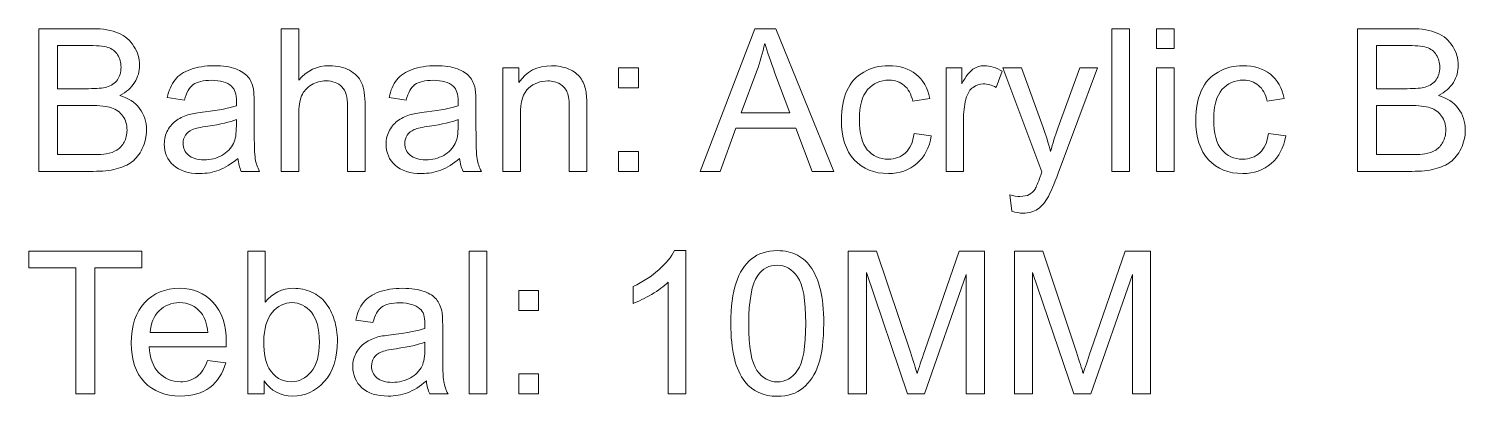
# Model space of a CAD drawing. Header units: centimetres. Extents: x -68 to 68, y -24 to 23.
# Drawn here: x 2.84 to 33.93, y 9.4 to 17.36 of the extents above; entities that cross this region are included whole.
import ezdxf

# ---------------------------------------------------------------- set-up
doc = ezdxf.new("R2010")
doc.units = ezdxf.units.CM
doc.header["$MEASUREMENT"] = 0
doc.layers.add('VISIBLE', color=7, linetype='Continuous')

msp = doc.modelspace()

# ---------------------------------------------------------------- linework, layer by layer
at = {"layer": 'VISIBLE', "color": 250, "lineweight": 9}
for points, knots in [([(3.05992, 14.27227), (3.05992, 14.27227), (3.05992, 17.36139), (3.05992, 17.36139), (3.05992, 17.36139), (4.21906, 17.36139), (4.21906, 17.36139), (4.45491, 17.36139), (4.64403, 17.33047), (4.78712, 17.26791), (4.9295, 17.20535), (5.04096, 17.10899), (5.12149, 16.97884), (5.20275, 16.84941), (5.24301, 16.71351), (5.24301, 16.57113), (5.24301, 16.43954), (5.20706, 16.31514), (5.13587, 16.19865), (5.06468, 16.08217), (4.95682, 15.98797), (4.81229, 15.91606), (4.99925, 15.86141), (5.14306, 15.76793), (5.24301, 15.63562), (5.34368, 15.50403), (5.39402, 15.348), (5.39402, 15.16823), (5.39402, 15.02298), (5.3631, 14.88851), (5.30198, 14.76411), (5.24086, 14.63971), (5.16535, 14.54408), (5.07547, 14.47649), (4.98559, 14.40961), (4.87269, 14.35856), (4.73751, 14.32404), (4.6016, 14.28953), (4.4355, 14.27227), (4.23847, 14.27227), (4.23847, 14.27227), (3.05992, 14.27227), (3.05992, 14.27227)], [0, 0, 0, 0, 0.07142857, 0.07142857, 0.07142857, 0.14285714, 0.14285714, 0.14285714, 0.21428571, 0.21428571, 0.21428571, 0.28571429, 0.28571429, 0.28571429, 0.35714286, 0.35714286, 0.35714286, 0.42857143, 0.42857143, 0.42857143, 0.5, 0.5, 0.5, 0.57142857, 0.57142857, 0.57142857, 0.64285714, 0.64285714, 0.64285714, 0.71428571, 0.71428571, 0.71428571, 0.78571429, 0.78571429, 0.78571429, 0.85714286, 0.85714286, 0.85714286, 0.92857143, 0.92857143, 0.92857143, 1, 1, 1, 1]), ([(8.30696, 14.27227), (8.30696, 14.27227), (8.30696, 17.36139), (8.30696, 17.36139), (8.30696, 17.36139), (8.68663, 17.36139), (8.68663, 17.36139), (8.68663, 17.36139), (8.68663, 16.24971), (8.68663, 16.24971), (8.8628, 16.45608), (9.08499, 16.55891), (9.35392, 16.55891), (9.51859, 16.55891), (9.66169, 16.52655), (9.78393, 16.46111), (9.90545, 16.39568), (9.99246, 16.3058), (10.04495, 16.19074), (10.09744, 16.07569), (10.12333, 15.90815), (10.12333, 15.68955), (10.12333, 15.68955), (10.12333, 14.27227), (10.12333, 14.27227), (10.12333, 14.27227), (9.74366, 14.27227), (9.74366, 14.27227), (9.74366, 14.27227), (9.74366, 15.68812), (9.74366, 15.68812), (9.74366, 15.87723), (9.70267, 16.01529), (9.62142, 16.10158), (9.53944, 16.18787), (9.42439, 16.23101), (9.27483, 16.23101), (9.16337, 16.23101), (9.05839, 16.20225), (8.95988, 16.144), (8.86136, 16.08576), (8.79161, 16.00666), (8.74919, 15.90671), (8.70748, 15.80748), (8.68663, 15.67014), (8.68663, 15.49469), (8.68663, 15.49469), (8.68663, 14.27227), (8.68663, 14.27227), (8.68663, 14.27227), (8.30696, 14.27227), (8.30696, 14.27227)], [0, 0, 0, 0, 0.05882353, 0.05882353, 0.05882353, 0.11764706, 0.11764706, 0.11764706, 0.17647059, 0.17647059, 0.17647059, 0.23529412, 0.23529412, 0.23529412, 0.29411765, 0.29411765, 0.29411765, 0.35294118, 0.35294118, 0.35294118, 0.41176471, 0.41176471, 0.41176471, 0.47058824, 0.47058824, 0.47058824, 0.52941176, 0.52941176, 0.52941176, 0.58823529, 0.58823529, 0.58823529, 0.64705882, 0.64705882, 0.64705882, 0.70588235, 0.70588235, 0.70588235, 0.76470588, 0.76470588, 0.76470588, 0.82352941, 0.82352941, 0.82352941, 0.88235294, 0.88235294, 0.88235294, 0.94117647, 0.94117647, 0.94117647, 1, 1, 1, 1]), ([(17.3737, 14.27227), (17.3737, 14.27227), (18.55872, 17.36139), (18.55872, 17.36139), (18.55872, 17.36139), (19.00814, 17.36139), (19.00814, 17.36139), (19.00814, 17.36139), (20.26579, 14.27227), (20.26579, 14.27227), (20.26579, 14.27227), (19.80055, 14.27227), (19.80055, 14.27227), (19.80055, 14.27227), (19.44318, 15.2085), (19.44318, 15.2085), (19.44318, 15.2085), (18.14238, 15.2085), (18.14238, 15.2085), (18.14238, 15.2085), (17.8073, 14.27227), (17.8073, 14.27227), (17.8073, 14.27227), (17.3737, 14.27227), (17.3737, 14.27227)], [0, 0, 0, 0, 0.125, 0.125, 0.125, 0.25, 0.25, 0.25, 0.375, 0.375, 0.375, 0.5, 0.5, 0.5, 0.625, 0.625, 0.625, 0.75, 0.75, 0.75, 0.875, 0.875, 0.875, 1, 1, 1, 1]), ([(26.28512, 14.27227), (26.28512, 14.27227), (26.28512, 17.36139), (26.28512, 17.36139), (26.28512, 17.36139), (26.66479, 17.36139), (26.66479, 17.36139), (26.66479, 17.36139), (26.66479, 14.27227), (26.66479, 14.27227), (26.66479, 14.27227), (26.28512, 14.27227), (26.28512, 14.27227)], [0, 0, 0, 0, 0.25, 0.25, 0.25, 0.5, 0.5, 0.5, 0.75, 0.75, 0.75, 1, 1, 1, 1]), ([(27.25227, 16.92995), (27.25227, 16.92995), (27.25227, 17.36139), (27.25227, 17.36139), (27.25227, 17.36139), (27.63194, 17.36139), (27.63194, 17.36139), (27.63194, 17.36139), (27.63194, 16.92995), (27.63194, 16.92995), (27.63194, 16.92995), (27.25227, 16.92995), (27.25227, 16.92995)], [0, 0, 0, 0, 0.25, 0.25, 0.25, 0.5, 0.5, 0.5, 0.75, 0.75, 0.75, 1, 1, 1, 1]), ([(31.59689, 14.27227), (31.59689, 14.27227), (31.59689, 17.36139), (31.59689, 17.36139), (31.59689, 17.36139), (32.75603, 17.36139), (32.75603, 17.36139), (32.99188, 17.36139), (33.181, 17.33047), (33.32409, 17.26791), (33.46647, 17.20535), (33.57793, 17.10899), (33.65846, 16.97884), (33.73972, 16.84941), (33.77998, 16.71351), (33.77998, 16.57113), (33.77998, 16.43954), (33.74403, 16.31514), (33.67284, 16.19865), (33.60165, 16.08217), (33.49379, 15.98797), (33.34926, 15.91606), (33.53622, 15.86141), (33.68003, 15.76793), (33.77998, 15.63562), (33.88065, 15.50403), (33.93099, 15.348), (33.93099, 15.16823), (33.93099, 15.02298), (33.90007, 14.88851), (33.83895, 14.76411), (33.77783, 14.63971), (33.70232, 14.54408), (33.61244, 14.47649), (33.52256, 14.40961), (33.40966, 14.35856), (33.27448, 14.32404), (33.13857, 14.28953), (32.97247, 14.27227), (32.77544, 14.27227), (32.77544, 14.27227), (31.59689, 14.27227), (31.59689, 14.27227)], [0, 0, 0, 0, 0.07142857, 0.07142857, 0.07142857, 0.14285714, 0.14285714, 0.14285714, 0.21428571, 0.21428571, 0.21428571, 0.28571429, 0.28571429, 0.28571429, 0.35714286, 0.35714286, 0.35714286, 0.42857143, 0.42857143, 0.42857143, 0.5, 0.5, 0.5, 0.57142857, 0.57142857, 0.57142857, 0.64285714, 0.64285714, 0.64285714, 0.71428571, 0.71428571, 0.71428571, 0.78571429, 0.78571429, 0.78571429, 0.85714286, 0.85714286, 0.85714286, 0.92857143, 0.92857143, 0.92857143, 1, 1, 1, 1]), ([(3.46979, 16.06275), (3.46979, 16.06275), (4.13781, 16.06275), (4.13781, 16.06275), (4.31901, 16.06275), (4.44916, 16.07497), (4.52754, 16.0987), (4.63181, 16.12962), (4.71018, 16.1814), (4.76268, 16.2533), (4.81517, 16.32521), (4.84177, 16.41509), (4.84177, 16.52367), (4.84177, 16.6265), (4.81732, 16.7171), (4.76771, 16.79476), (4.71881, 16.87314), (4.64834, 16.92707), (4.55702, 16.95583), (4.4657, 16.9846), (4.30894, 16.99898), (4.08747, 16.99898), (4.08747, 16.99898), (3.46979, 16.99898), (3.46979, 16.99898), (3.46979, 16.99898), (3.46979, 16.06275), (3.46979, 16.06275)], [0, 0, 0, 0, 0.11111111, 0.11111111, 0.11111111, 0.22222222, 0.22222222, 0.22222222, 0.33333333, 0.33333333, 0.33333333, 0.44444444, 0.44444444, 0.44444444, 0.55555556, 0.55555556, 0.55555556, 0.66666667, 0.66666667, 0.66666667, 0.77777778, 0.77777778, 0.77777778, 0.88888889, 0.88888889, 0.88888889, 1, 1, 1, 1]), ([(18.26247, 15.54071), (18.26247, 15.54071), (19.31518, 15.54071), (19.31518, 15.54071), (19.31518, 15.54071), (18.99304, 16.39712), (18.99304, 16.39712), (18.89597, 16.65742), (18.82262, 16.87242), (18.77157, 17.04212), (18.72914, 16.84078), (18.67234, 16.64304), (18.60115, 16.44745), (18.60115, 16.44745), (18.26247, 15.54071), (18.26247, 15.54071)], [0, 0, 0, 0, 0.2, 0.2, 0.2, 0.4, 0.4, 0.4, 0.6, 0.6, 0.6, 0.8, 0.8, 0.8, 1, 1, 1, 1]), ([(32.00676, 16.06275), (32.00676, 16.06275), (32.67478, 16.06275), (32.67478, 16.06275), (32.85598, 16.06275), (32.98613, 16.07497), (33.06451, 16.0987), (33.16878, 16.12962), (33.24715, 16.1814), (33.29965, 16.2533), (33.35214, 16.32521), (33.37874, 16.41509), (33.37874, 16.52367), (33.37874, 16.6265), (33.35429, 16.7171), (33.30468, 16.79476), (33.25578, 16.87314), (33.18531, 16.92707), (33.09399, 16.95583), (33.00267, 16.9846), (32.84591, 16.99898), (32.62444, 16.99898), (32.62444, 16.99898), (32.00676, 16.99898), (32.00676, 16.99898), (32.00676, 16.99898), (32.00676, 16.06275), (32.00676, 16.06275)], [0, 0, 0, 0, 0.11111111, 0.11111111, 0.11111111, 0.22222222, 0.22222222, 0.22222222, 0.33333333, 0.33333333, 0.33333333, 0.44444444, 0.44444444, 0.44444444, 0.55555556, 0.55555556, 0.55555556, 0.66666667, 0.66666667, 0.66666667, 0.77777778, 0.77777778, 0.77777778, 0.88888889, 0.88888889, 0.88888889, 1, 1, 1, 1]), ([(7.37002, 14.55271), (7.22908, 14.43262), (7.09317, 14.34849), (6.96302, 14.29888), (6.83287, 14.24926), (6.69337, 14.22481), (6.54381, 14.22481), (6.29789, 14.22481), (6.10877, 14.28449), (5.97646, 14.40458), (5.84415, 14.52394), (5.778, 14.67711), (5.778, 14.86334), (5.778, 14.97264), (5.80317, 15.07259), (5.85278, 15.1632), (5.90312, 15.2538), (5.96855, 15.32571), (6.04909, 15.38035), (6.13034, 15.435), (6.22094, 15.47671), (6.32233, 15.50475), (6.39712, 15.52417), (6.51001, 15.54286), (6.6603, 15.56156), (6.96662, 15.59751), (7.19313, 15.64138), (7.33766, 15.69171), (7.3391, 15.74348), (7.33982, 15.77656), (7.33982, 15.79022), (7.33982, 15.9441), (7.30386, 16.05268), (7.23195, 16.11596), (7.13488, 16.20153), (6.99035, 16.24396), (6.79908, 16.24396), (6.62003, 16.24396), (6.48772, 16.21232), (6.40287, 16.14976), (6.3173, 16.0872), (6.25474, 15.97646), (6.21375, 15.81683), (6.21375, 15.81683), (5.84271, 15.8686), (5.84271, 15.8686), (5.87651, 16.02752), (5.93188, 16.15623), (6.00954, 16.25402), (6.0872, 16.35182), (6.19937, 16.4266), (6.34606, 16.47981), (6.49203, 16.5323), (6.66245, 16.55891), (6.85516, 16.55891), (7.04644, 16.55891), (7.20247, 16.53662), (7.32256, 16.49131), (7.44192, 16.44601), (7.53037, 16.38993), (7.58646, 16.32161), (7.64254, 16.2533), (7.68209, 16.16702), (7.7051, 16.06275), (7.71733, 15.99803), (7.7238, 15.88154), (7.7238, 15.714), (7.7238, 15.714), (7.7238, 15.21065), (7.7238, 15.21065), (7.7238, 14.85903), (7.73171, 14.63684), (7.74753, 14.54264), (7.76263, 14.44844), (7.79427, 14.35856), (7.84029, 14.27227), (7.84029, 14.27227), (7.44336, 14.27227), (7.44336, 14.27227), (7.40525, 14.35209), (7.3808, 14.44557), (7.37002, 14.55271)], [0, 0, 0, 0, 0.03703704, 0.03703704, 0.03703704, 0.07407407, 0.07407407, 0.07407407, 0.11111111, 0.11111111, 0.11111111, 0.14814815, 0.14814815, 0.14814815, 0.18518519, 0.18518519, 0.18518519, 0.22222222, 0.22222222, 0.22222222, 0.25925926, 0.25925926, 0.25925926, 0.2962963, 0.2962963, 0.2962963, 0.33333333, 0.33333333, 0.33333333, 0.37037037, 0.37037037, 0.37037037, 0.40740741, 0.40740741, 0.40740741, 0.44444444, 0.44444444, 0.44444444, 0.48148148, 0.48148148, 0.48148148, 0.51851852, 0.51851852, 0.51851852, 0.55555556, 0.55555556, 0.55555556, 0.59259259, 0.59259259, 0.59259259, 0.62962963, 0.62962963, 0.62962963, 0.66666667, 0.66666667, 0.66666667, 0.7037037, 0.7037037, 0.7037037, 0.74074074, 0.74074074, 0.74074074, 0.77777778, 0.77777778, 0.77777778, 0.81481481, 0.81481481, 0.81481481, 0.85185185, 0.85185185, 0.85185185, 0.88888889, 0.88888889, 0.88888889, 0.92592593, 0.92592593, 0.92592593, 0.96296296, 0.96296296, 0.96296296, 1, 1, 1, 1]), ([(12.16908, 14.55271), (12.02814, 14.43262), (11.89223, 14.34849), (11.76208, 14.29888), (11.63193, 14.24926), (11.49243, 14.22481), (11.34287, 14.22481), (11.09695, 14.22481), (10.90783, 14.28449), (10.77552, 14.40458), (10.64321, 14.52394), (10.57706, 14.67711), (10.57706, 14.86334), (10.57706, 14.97264), (10.60223, 15.07259), (10.65184, 15.1632), (10.70218, 15.2538), (10.76761, 15.32571), (10.84815, 15.38035), (10.9294, 15.435), (11.02, 15.47671), (11.12139, 15.50475), (11.19618, 15.52417), (11.30907, 15.54286), (11.45936, 15.56156), (11.76568, 15.59751), (11.99219, 15.64138), (12.13672, 15.69171), (12.13816, 15.74348), (12.13888, 15.77656), (12.13888, 15.79022), (12.13888, 15.9441), (12.10292, 16.05268), (12.03101, 16.11596), (11.93394, 16.20153), (11.78941, 16.24396), (11.59814, 16.24396), (11.41909, 16.24396), (11.28678, 16.21232), (11.20193, 16.14976), (11.11636, 16.0872), (11.0538, 15.97646), (11.01281, 15.81683), (11.01281, 15.81683), (10.64177, 15.8686), (10.64177, 15.8686), (10.67557, 16.02752), (10.73094, 16.15623), (10.8086, 16.25402), (10.88626, 16.35182), (10.99843, 16.4266), (11.14512, 16.47981), (11.29109, 16.5323), (11.46151, 16.55891), (11.65422, 16.55891), (11.8455, 16.55891), (12.00153, 16.53662), (12.12162, 16.49131), (12.24098, 16.44601), (12.32943, 16.38993), (12.38552, 16.32161), (12.4416, 16.2533), (12.48115, 16.16702), (12.50416, 16.06275), (12.51639, 15.99803), (12.52286, 15.88154), (12.52286, 15.714), (12.52286, 15.714), (12.52286, 15.21065), (12.52286, 15.21065), (12.52286, 14.85903), (12.53077, 14.63684), (12.54659, 14.54264), (12.56169, 14.44844), (12.59333, 14.35856), (12.63935, 14.27227), (12.63935, 14.27227), (12.24242, 14.27227), (12.24242, 14.27227), (12.20431, 14.35209), (12.17986, 14.44557), (12.16908, 14.55271)], [0, 0, 0, 0, 0.03703704, 0.03703704, 0.03703704, 0.07407407, 0.07407407, 0.07407407, 0.11111111, 0.11111111, 0.11111111, 0.14814815, 0.14814815, 0.14814815, 0.18518519, 0.18518519, 0.18518519, 0.22222222, 0.22222222, 0.22222222, 0.25925926, 0.25925926, 0.25925926, 0.2962963, 0.2962963, 0.2962963, 0.33333333, 0.33333333, 0.33333333, 0.37037037, 0.37037037, 0.37037037, 0.40740741, 0.40740741, 0.40740741, 0.44444444, 0.44444444, 0.44444444, 0.48148148, 0.48148148, 0.48148148, 0.51851852, 0.51851852, 0.51851852, 0.55555556, 0.55555556, 0.55555556, 0.59259259, 0.59259259, 0.59259259, 0.62962963, 0.62962963, 0.62962963, 0.66666667, 0.66666667, 0.66666667, 0.7037037, 0.7037037, 0.7037037, 0.74074074, 0.74074074, 0.74074074, 0.77777778, 0.77777778, 0.77777778, 0.81481481, 0.81481481, 0.81481481, 0.85185185, 0.85185185, 0.85185185, 0.88888889, 0.88888889, 0.88888889, 0.92592593, 0.92592593, 0.92592593, 0.96296296, 0.96296296, 0.96296296, 1, 1, 1, 1]), ([(13.10602, 14.27227), (13.10602, 14.27227), (13.10602, 16.51145), (13.10602, 16.51145), (13.10602, 16.51145), (13.44686, 16.51145), (13.44686, 16.51145), (13.44686, 16.51145), (13.44686, 16.19362), (13.44686, 16.19362), (13.61081, 16.43738), (13.8481, 16.55891), (14.15802, 16.55891), (14.2932, 16.55891), (14.41688, 16.53446), (14.52978, 16.48628), (14.64267, 16.4381), (14.72752, 16.37411), (14.78361, 16.29573), (14.83969, 16.21735), (14.87924, 16.12387), (14.90153, 16.01601), (14.9152, 15.94554), (14.92239, 15.82258), (14.92239, 15.64713), (14.92239, 15.64713), (14.92239, 14.27227), (14.92239, 14.27227), (14.92239, 14.27227), (14.54272, 14.27227), (14.54272, 14.27227), (14.54272, 14.27227), (14.54272, 15.63275), (14.54272, 15.63275), (14.54272, 15.78735), (14.52834, 15.90312), (14.49886, 15.97934), (14.46937, 16.05556), (14.41688, 16.11668), (14.3421, 16.1627), (14.26732, 16.208), (14.17887, 16.23101), (14.0782, 16.23101), (13.91713, 16.23101), (13.77835, 16.17996), (13.66114, 16.07713), (13.54393, 15.97502), (13.48569, 15.78016), (13.48569, 15.49397), (13.48569, 15.49397), (13.48569, 14.27227), (13.48569, 14.27227), (13.48569, 14.27227), (13.10602, 14.27227), (13.10602, 14.27227)], [0, 0, 0, 0, 0.05555556, 0.05555556, 0.05555556, 0.11111111, 0.11111111, 0.11111111, 0.16666667, 0.16666667, 0.16666667, 0.22222222, 0.22222222, 0.22222222, 0.27777778, 0.27777778, 0.27777778, 0.33333333, 0.33333333, 0.33333333, 0.38888889, 0.38888889, 0.38888889, 0.44444444, 0.44444444, 0.44444444, 0.5, 0.5, 0.5, 0.55555556, 0.55555556, 0.55555556, 0.61111111, 0.61111111, 0.61111111, 0.66666667, 0.66666667, 0.66666667, 0.72222222, 0.72222222, 0.72222222, 0.77777778, 0.77777778, 0.77777778, 0.83333333, 0.83333333, 0.83333333, 0.88888889, 0.88888889, 0.88888889, 0.94444444, 0.94444444, 0.94444444, 1, 1, 1, 1]), ([(15.6091, 16.08001), (15.6091, 16.08001), (15.6091, 16.51145), (15.6091, 16.51145), (15.6091, 16.51145), (16.04054, 16.51145), (16.04054, 16.51145), (16.04054, 16.51145), (16.04054, 16.08001), (16.04054, 16.08001), (16.04054, 16.08001), (15.6091, 16.08001), (15.6091, 16.08001)], [0, 0, 0, 0, 0.25, 0.25, 0.25, 0.5, 0.5, 0.5, 0.75, 0.75, 0.75, 1, 1, 1, 1]), ([(22.00522, 15.09201), (22.00522, 15.09201), (22.37626, 15.04023), (22.37626, 15.04023), (22.33527, 14.78497), (22.23172, 14.58578), (22.06418, 14.44125), (21.89664, 14.29672), (21.69026, 14.22481), (21.4465, 14.22481), (21.1409, 14.22481), (20.89497, 14.32476), (20.70945, 14.52466), (20.52322, 14.72456), (20.43046, 15.01075), (20.43046, 15.38323), (20.43046, 15.62484), (20.47072, 15.83552), (20.55054, 16.01673), (20.63036, 16.19722), (20.75188, 16.33312), (20.91583, 16.423), (21.07906, 16.51361), (21.25667, 16.55891), (21.44938, 16.55891), (21.6917, 16.55891), (21.89088, 16.49779), (22.04476, 16.37483), (22.19936, 16.25187), (22.2986, 16.07713), (22.34174, 15.85134), (22.34174, 15.85134), (21.97502, 15.79526), (21.97502, 15.79526), (21.93978, 15.94554), (21.87794, 16.05844), (21.78806, 16.13466), (21.69889, 16.21016), (21.59103, 16.24827), (21.46448, 16.24827), (21.2732, 16.24827), (21.11789, 16.17996), (20.9978, 16.04334), (20.87844, 15.90599), (20.81875, 15.69027), (20.81875, 15.39402), (20.81875, 15.09345), (20.87628, 14.87557), (20.99133, 14.73966), (21.1071, 14.60376), (21.25738, 14.53545), (21.44219, 14.53545), (21.59175, 14.53545), (21.71615, 14.58075), (21.81538, 14.67207), (21.91533, 14.76267), (21.97861, 14.90289), (22.00522, 15.09201)], [0, 0, 0, 0, 0.05263158, 0.05263158, 0.05263158, 0.10526316, 0.10526316, 0.10526316, 0.15789474, 0.15789474, 0.15789474, 0.21052632, 0.21052632, 0.21052632, 0.26315789, 0.26315789, 0.26315789, 0.31578947, 0.31578947, 0.31578947, 0.36842105, 0.36842105, 0.36842105, 0.42105263, 0.42105263, 0.42105263, 0.47368421, 0.47368421, 0.47368421, 0.52631579, 0.52631579, 0.52631579, 0.57894737, 0.57894737, 0.57894737, 0.63157895, 0.63157895, 0.63157895, 0.68421053, 0.68421053, 0.68421053, 0.73684211, 0.73684211, 0.73684211, 0.78947368, 0.78947368, 0.78947368, 0.84210526, 0.84210526, 0.84210526, 0.89473684, 0.89473684, 0.89473684, 0.94736842, 0.94736842, 0.94736842, 1, 1, 1, 1]), ([(22.69553, 14.27227), (22.69553, 14.27227), (22.69553, 16.51145), (22.69553, 16.51145), (22.69553, 16.51145), (23.03637, 16.51145), (23.03637, 16.51145), (23.03637, 16.51145), (23.03637, 16.16845), (23.03637, 16.16845), (23.12337, 16.32737), (23.20391, 16.43235), (23.27797, 16.48269), (23.35204, 16.53374), (23.43329, 16.55891), (23.52174, 16.55891), (23.64973, 16.55891), (23.77988, 16.51864), (23.91219, 16.43882), (23.91219, 16.43882), (23.77701, 16.08864), (23.77701, 16.08864), (23.68496, 16.14041), (23.59292, 16.1663), (23.50088, 16.1663), (23.41819, 16.1663), (23.34413, 16.14113), (23.27869, 16.09151), (23.21326, 16.0419), (23.16652, 15.97287), (23.13847, 15.88442), (23.09605, 15.74996), (23.07519, 15.60255), (23.07519, 15.44219), (23.07519, 15.44219), (23.07519, 14.27227), (23.07519, 14.27227), (23.07519, 14.27227), (22.69553, 14.27227), (22.69553, 14.27227)], [0, 0, 0, 0, 0.07692308, 0.07692308, 0.07692308, 0.15384615, 0.15384615, 0.15384615, 0.23076923, 0.23076923, 0.23076923, 0.30769231, 0.30769231, 0.30769231, 0.38461538, 0.38461538, 0.38461538, 0.46153846, 0.46153846, 0.46153846, 0.53846154, 0.53846154, 0.53846154, 0.61538462, 0.61538462, 0.61538462, 0.69230769, 0.69230769, 0.69230769, 0.76923077, 0.76923077, 0.76923077, 0.84615385, 0.84615385, 0.84615385, 0.92307692, 0.92307692, 0.92307692, 1, 1, 1, 1]), ([(24.11928, 13.41155), (24.11928, 13.41155), (24.07614, 13.76245), (24.07614, 13.76245), (24.15955, 13.74016), (24.23146, 13.72865), (24.2933, 13.72865), (24.37815, 13.72865), (24.44574, 13.74304), (24.49608, 13.77108), (24.54713, 13.79912), (24.58884, 13.83867), (24.62119, 13.88901), (24.64492, 13.92712), (24.68375, 14.02132), (24.73696, 14.17232), (24.74415, 14.19317), (24.75494, 14.22409), (24.77076, 14.26508), (24.77076, 14.26508), (23.92082, 16.51145), (23.92082, 16.51145), (23.92082, 16.51145), (24.32638, 16.51145), (24.32638, 16.51145), (24.32638, 16.51145), (24.79377, 15.21856), (24.79377, 15.21856), (24.85489, 15.05534), (24.90882, 14.88276), (24.957, 14.70155), (25.00086, 14.87197), (25.05263, 15.04023), (25.11304, 15.20562), (25.11304, 15.20562), (25.5905, 16.51145), (25.5905, 16.51145), (25.5905, 16.51145), (25.96945, 16.51145), (25.96945, 16.51145), (25.96945, 16.51145), (25.1231, 14.23344), (25.1231, 14.23344), (25.03178, 13.98824), (24.96059, 13.81998), (24.90954, 13.72722), (24.84195, 13.60282), (24.76429, 13.5115), (24.67728, 13.45325), (24.58955, 13.39501), (24.48529, 13.36624), (24.36449, 13.36624), (24.29114, 13.36624), (24.20917, 13.38134), (24.11928, 13.41155)], [0, 0, 0, 0, 0.05555556, 0.05555556, 0.05555556, 0.11111111, 0.11111111, 0.11111111, 0.16666667, 0.16666667, 0.16666667, 0.22222222, 0.22222222, 0.22222222, 0.27777778, 0.27777778, 0.27777778, 0.33333333, 0.33333333, 0.33333333, 0.38888889, 0.38888889, 0.38888889, 0.44444444, 0.44444444, 0.44444444, 0.5, 0.5, 0.5, 0.55555556, 0.55555556, 0.55555556, 0.61111111, 0.61111111, 0.61111111, 0.66666667, 0.66666667, 0.66666667, 0.72222222, 0.72222222, 0.72222222, 0.77777778, 0.77777778, 0.77777778, 0.83333333, 0.83333333, 0.83333333, 0.88888889, 0.88888889, 0.88888889, 0.94444444, 0.94444444, 0.94444444, 1, 1, 1, 1]), ([(27.25227, 14.27227), (27.25227, 14.27227), (27.25227, 16.51145), (27.25227, 16.51145), (27.25227, 16.51145), (27.63194, 16.51145), (27.63194, 16.51145), (27.63194, 16.51145), (27.63194, 14.27227), (27.63194, 14.27227), (27.63194, 14.27227), (27.25227, 14.27227), (27.25227, 14.27227)], [0, 0, 0, 0, 0.25, 0.25, 0.25, 0.5, 0.5, 0.5, 0.75, 0.75, 0.75, 1, 1, 1, 1]), ([(29.67338, 15.09201), (29.67338, 15.09201), (30.04442, 15.04023), (30.04442, 15.04023), (30.00343, 14.78497), (29.89988, 14.58578), (29.73234, 14.44125), (29.5648, 14.29672), (29.35842, 14.22481), (29.11466, 14.22481), (28.80906, 14.22481), (28.56313, 14.32476), (28.37761, 14.52466), (28.19138, 14.72456), (28.09862, 15.01075), (28.09862, 15.38323), (28.09862, 15.62484), (28.13888, 15.83552), (28.2187, 16.01673), (28.29852, 16.19722), (28.42004, 16.33312), (28.58399, 16.423), (28.74722, 16.51361), (28.92483, 16.55891), (29.11754, 16.55891), (29.35986, 16.55891), (29.55904, 16.49779), (29.71292, 16.37483), (29.86752, 16.25187), (29.96676, 16.07713), (30.0099, 15.85134), (30.0099, 15.85134), (29.64318, 15.79526), (29.64318, 15.79526), (29.60794, 15.94554), (29.5461, 16.05844), (29.45622, 16.13466), (29.36705, 16.21016), (29.25919, 16.24827), (29.13264, 16.24827), (28.94136, 16.24827), (28.78605, 16.17996), (28.66596, 16.04334), (28.5466, 15.90599), (28.48691, 15.69027), (28.48691, 15.39402), (28.48691, 15.09345), (28.54444, 14.87557), (28.65949, 14.73966), (28.77526, 14.60376), (28.92554, 14.53545), (29.11035, 14.53545), (29.25991, 14.53545), (29.38431, 14.58075), (29.48354, 14.67207), (29.58349, 14.76267), (29.64677, 14.90289), (29.67338, 15.09201)], [0, 0, 0, 0, 0.05263158, 0.05263158, 0.05263158, 0.10526316, 0.10526316, 0.10526316, 0.15789474, 0.15789474, 0.15789474, 0.21052632, 0.21052632, 0.21052632, 0.26315789, 0.26315789, 0.26315789, 0.31578947, 0.31578947, 0.31578947, 0.36842105, 0.36842105, 0.36842105, 0.42105263, 0.42105263, 0.42105263, 0.47368421, 0.47368421, 0.47368421, 0.52631579, 0.52631579, 0.52631579, 0.57894737, 0.57894737, 0.57894737, 0.63157895, 0.63157895, 0.63157895, 0.68421053, 0.68421053, 0.68421053, 0.73684211, 0.73684211, 0.73684211, 0.78947368, 0.78947368, 0.78947368, 0.84210526, 0.84210526, 0.84210526, 0.89473684, 0.89473684, 0.89473684, 0.94736842, 0.94736842, 0.94736842, 1, 1, 1, 1]), ([(3.46979, 14.63468), (3.46979, 14.63468), (4.23919, 14.63468), (4.23919, 14.63468), (4.3715, 14.63468), (4.46426, 14.63971), (4.51819, 14.64978), (4.61167, 14.66632), (4.69077, 14.69436), (4.75405, 14.73391), (4.81732, 14.77346), (4.8691, 14.83099), (4.91008, 14.90649), (4.95107, 14.98199), (4.97121, 15.069), (4.97121, 15.16751), (4.97121, 15.28328), (4.94172, 15.38323), (4.88204, 15.4688), (4.82308, 15.55437), (4.7411, 15.61405), (4.63612, 15.64857), (4.53185, 15.68308), (4.38085, 15.70034), (4.18454, 15.70034), (4.18454, 15.70034), (3.46979, 15.70034), (3.46979, 15.70034), (3.46979, 15.70034), (3.46979, 14.63468), (3.46979, 14.63468)], [0, 0, 0, 0, 0.1, 0.1, 0.1, 0.2, 0.2, 0.2, 0.3, 0.3, 0.3, 0.4, 0.4, 0.4, 0.5, 0.5, 0.5, 0.6, 0.6, 0.6, 0.7, 0.7, 0.7, 0.8, 0.8, 0.8, 0.9, 0.9, 0.9, 1, 1, 1, 1]), ([(32.00676, 14.63468), (32.00676, 14.63468), (32.77616, 14.63468), (32.77616, 14.63468), (32.90847, 14.63468), (33.00123, 14.63971), (33.05516, 14.64978), (33.14864, 14.66632), (33.22774, 14.69436), (33.29102, 14.73391), (33.35429, 14.77346), (33.40607, 14.83099), (33.44705, 14.90649), (33.48804, 14.98199), (33.50818, 15.069), (33.50818, 15.16751), (33.50818, 15.28328), (33.47869, 15.38323), (33.41901, 15.4688), (33.36005, 15.55437), (33.27807, 15.61405), (33.17309, 15.64857), (33.06882, 15.68308), (32.91782, 15.70034), (32.72151, 15.70034), (32.72151, 15.70034), (32.00676, 15.70034), (32.00676, 15.70034), (32.00676, 15.70034), (32.00676, 14.63468), (32.00676, 14.63468)], [0, 0, 0, 0, 0.1, 0.1, 0.1, 0.2, 0.2, 0.2, 0.3, 0.3, 0.3, 0.4, 0.4, 0.4, 0.5, 0.5, 0.5, 0.6, 0.6, 0.6, 0.7, 0.7, 0.7, 0.8, 0.8, 0.8, 0.9, 0.9, 0.9, 1, 1, 1, 1]), ([(7.33982, 15.39402), (7.20175, 15.33793), (6.99466, 15.29047), (6.71854, 15.25164), (6.56178, 15.22935), (6.45105, 15.20418), (6.38633, 15.17614), (6.32161, 15.1481), (6.272, 15.10711), (6.23676, 15.0539), (6.20153, 14.99997), (6.18355, 14.94028), (6.18355, 14.87413), (6.18355, 14.77418), (6.22166, 14.69005), (6.2986, 14.62318), (6.37554, 14.5563), (6.48772, 14.52251), (6.63513, 14.52251), (6.7811, 14.52251), (6.91125, 14.55414), (7.02558, 14.61814), (7.1392, 14.68142), (7.22333, 14.76843), (7.27654, 14.87844), (7.31752, 14.96401), (7.33766, 15.08985), (7.33766, 15.25596), (7.33766, 15.25596), (7.33982, 15.39402), (7.33982, 15.39402)], [0, 0, 0, 0, 0.1, 0.1, 0.1, 0.2, 0.2, 0.2, 0.3, 0.3, 0.3, 0.4, 0.4, 0.4, 0.5, 0.5, 0.5, 0.6, 0.6, 0.6, 0.7, 0.7, 0.7, 0.8, 0.8, 0.8, 0.9, 0.9, 0.9, 1, 1, 1, 1]), ([(12.13888, 15.39402), (12.00081, 15.33793), (11.79372, 15.29047), (11.5176, 15.25164), (11.36084, 15.22935), (11.25011, 15.20418), (11.18539, 15.17614), (11.12067, 15.1481), (11.07106, 15.10711), (11.03582, 15.0539), (11.00059, 14.99997), (10.98261, 14.94028), (10.98261, 14.87413), (10.98261, 14.77418), (11.02072, 14.69005), (11.09766, 14.62318), (11.1746, 14.5563), (11.28678, 14.52251), (11.43419, 14.52251), (11.58016, 14.52251), (11.71031, 14.55414), (11.82464, 14.61814), (11.93826, 14.68142), (12.02239, 14.76843), (12.0756, 14.87844), (12.11658, 14.96401), (12.13672, 15.08985), (12.13672, 15.25596), (12.13672, 15.25596), (12.13888, 15.39402), (12.13888, 15.39402)], [0, 0, 0, 0, 0.1, 0.1, 0.1, 0.2, 0.2, 0.2, 0.3, 0.3, 0.3, 0.4, 0.4, 0.4, 0.5, 0.5, 0.5, 0.6, 0.6, 0.6, 0.7, 0.7, 0.7, 0.8, 0.8, 0.8, 0.9, 0.9, 0.9, 1, 1, 1, 1]), ([(15.6091, 14.27227), (15.6091, 14.27227), (15.6091, 14.70371), (15.6091, 14.70371), (15.6091, 14.70371), (16.04054, 14.70371), (16.04054, 14.70371), (16.04054, 14.70371), (16.04054, 14.27227), (16.04054, 14.27227), (16.04054, 14.27227), (15.6091, 14.27227), (15.6091, 14.27227)], [0, 0, 0, 0, 0.25, 0.25, 0.25, 0.5, 0.5, 0.5, 0.75, 0.75, 0.75, 1, 1, 1, 1]), ([(3.8624, 9.45235), (3.8624, 9.45235), (3.8624, 12.17906), (3.8624, 12.17906), (3.8624, 12.17906), (2.8442, 12.17906), (2.8442, 12.17906), (2.8442, 12.17906), (2.8442, 12.54147), (2.8442, 12.54147), (2.8442, 12.54147), (5.29047, 12.54147), (5.29047, 12.54147), (5.29047, 12.54147), (5.29047, 12.17906), (5.29047, 12.17906), (5.29047, 12.17906), (4.27227, 12.17906), (4.27227, 12.17906), (4.27227, 12.17906), (4.27227, 9.45235), (4.27227, 9.45235), (4.27227, 9.45235), (3.8624, 9.45235), (3.8624, 9.45235)], [0, 0, 0, 0, 0.125, 0.125, 0.125, 0.25, 0.25, 0.25, 0.375, 0.375, 0.375, 0.5, 0.5, 0.5, 0.625, 0.625, 0.625, 0.75, 0.75, 0.75, 0.875, 0.875, 0.875, 1, 1, 1, 1]), ([(7.93593, 9.45235), (7.93593, 9.45235), (7.58215, 9.45235), (7.58215, 9.45235), (7.58215, 9.45235), (7.58215, 12.54147), (7.58215, 12.54147), (7.58215, 12.54147), (7.96181, 12.54147), (7.96181, 12.54147), (7.96181, 12.54147), (7.96181, 11.43914), (7.96181, 11.43914), (8.12217, 11.63904), (8.32638, 11.73899), (8.57518, 11.73899), (8.71252, 11.73899), (8.84339, 11.71166), (8.96635, 11.65629), (9.08931, 11.60093), (9.18998, 11.52255), (9.2698, 11.4226), (9.3489, 11.32193), (9.41146, 11.20112), (9.45604, 11.05947), (9.50134, 10.91853), (9.52363, 10.76681), (9.52363, 10.60574), (9.52363, 10.22319), (9.42871, 9.92694), (9.2396, 9.71841), (9.04977, 9.50916), (8.82254, 9.40489), (8.5572, 9.40489), (8.29331, 9.40489), (8.08621, 9.51491), (7.93593, 9.73422), (7.93593, 9.73422), (7.93593, 9.45235), (7.93593, 9.45235)], [0, 0, 0, 0, 0.07692308, 0.07692308, 0.07692308, 0.15384615, 0.15384615, 0.15384615, 0.23076923, 0.23076923, 0.23076923, 0.30769231, 0.30769231, 0.30769231, 0.38461538, 0.38461538, 0.38461538, 0.46153846, 0.46153846, 0.46153846, 0.53846154, 0.53846154, 0.53846154, 0.61538462, 0.61538462, 0.61538462, 0.69230769, 0.69230769, 0.69230769, 0.76923077, 0.76923077, 0.76923077, 0.84615385, 0.84615385, 0.84615385, 0.92307692, 0.92307692, 0.92307692, 1, 1, 1, 1]), ([(12.37689, 9.45235), (12.37689, 9.45235), (12.37689, 12.54147), (12.37689, 12.54147), (12.37689, 12.54147), (12.75656, 12.54147), (12.75656, 12.54147), (12.75656, 12.54147), (12.75656, 9.45235), (12.75656, 9.45235), (12.75656, 9.45235), (12.37689, 9.45235), (12.37689, 9.45235)], [0, 0, 0, 0, 0.25, 0.25, 0.25, 0.5, 0.5, 0.5, 0.75, 0.75, 0.75, 1, 1, 1, 1]), ([(17.06163, 9.45235), (17.06163, 9.45235), (16.68196, 9.45235), (16.68196, 9.45235), (16.68196, 9.45235), (16.68196, 11.86986), (16.68196, 11.86986), (16.59064, 11.78213), (16.47056, 11.69512), (16.32243, 11.60812), (16.1743, 11.52111), (16.04055, 11.45567), (15.92263, 11.41253), (15.92263, 11.41253), (15.92263, 11.77926), (15.92263, 11.77926), (16.13475, 11.87849), (16.32027, 11.99929), (16.47919, 12.14167), (16.6381, 12.28332), (16.75099, 12.42066), (16.81715, 12.55441), (16.81715, 12.55441), (17.06163, 12.55441), (17.06163, 12.55441), (17.06163, 12.55441), (17.06163, 9.45235), (17.06163, 9.45235)], [0, 0, 0, 0, 0.11111111, 0.11111111, 0.11111111, 0.22222222, 0.22222222, 0.22222222, 0.33333333, 0.33333333, 0.33333333, 0.44444444, 0.44444444, 0.44444444, 0.55555556, 0.55555556, 0.55555556, 0.66666667, 0.66666667, 0.66666667, 0.77777778, 0.77777778, 0.77777778, 0.88888889, 0.88888889, 0.88888889, 1, 1, 1, 1]), ([(18.03741, 10.97677), (18.03741, 11.34134), (18.0748, 11.63616), (18.14958, 11.85907), (18.22508, 12.0827), (18.33654, 12.25456), (18.48467, 12.37464), (18.63207, 12.49473), (18.81831, 12.55441), (19.04266, 12.55441), (19.20805, 12.55441), (19.3533, 12.52133), (19.47914, 12.45446), (19.60426, 12.38759), (19.7078, 12.29123), (19.78834, 12.16539), (19.86887, 12.04028), (19.93215, 11.88712), (19.97817, 11.70663), (20.02491, 11.52614), (20.04792, 11.28238), (20.04792, 10.97677), (20.04792, 10.61436), (20.01053, 10.32098), (19.93646, 10.09807), (19.8624, 9.87444), (19.75095, 9.70259), (19.60282, 9.58178), (19.45541, 9.46098), (19.26845, 9.40058), (19.04266, 9.40058), (18.74569, 9.40058), (18.51199, 9.50628), (18.34229, 9.71841), (18.13879, 9.97727), (18.03741, 10.39649), (18.03741, 10.97677)], [0, 0, 0, 0, 0.08333333, 0.08333333, 0.08333333, 0.16666667, 0.16666667, 0.16666667, 0.25, 0.25, 0.25, 0.33333333, 0.33333333, 0.33333333, 0.41666667, 0.41666667, 0.41666667, 0.5, 0.5, 0.5, 0.58333333, 0.58333333, 0.58333333, 0.66666667, 0.66666667, 0.66666667, 0.75, 0.75, 0.75, 0.83333333, 0.83333333, 0.83333333, 0.91666667, 0.91666667, 0.91666667, 1, 1, 1, 1]), ([(20.57931, 9.45235), (20.57931, 9.45235), (20.57931, 12.54147), (20.57931, 12.54147), (20.57931, 12.54147), (21.19196, 12.54147), (21.19196, 12.54147), (21.19196, 12.54147), (21.92253, 10.35478), (21.92253, 10.35478), (21.99012, 10.15128), (22.03902, 9.99884), (22.06994, 9.89745), (22.10517, 10.00963), (22.16054, 10.17501), (22.23533, 10.39289), (22.23533, 10.39289), (22.97884, 12.54147), (22.97884, 12.54147), (22.97884, 12.54147), (23.52605, 12.54147), (23.52605, 12.54147), (23.52605, 12.54147), (23.52605, 9.45235), (23.52605, 9.45235), (23.52605, 9.45235), (23.13344, 9.45235), (23.13344, 9.45235), (23.13344, 9.45235), (23.13344, 12.03668), (23.13344, 12.03668), (23.13344, 12.03668), (22.23173, 9.45235), (22.23173, 9.45235), (22.23173, 9.45235), (21.86357, 9.45235), (21.86357, 9.45235), (21.86357, 9.45235), (20.97192, 12.08414), (20.97192, 12.08414), (20.97192, 12.08414), (20.97192, 9.45235), (20.97192, 9.45235), (20.97192, 9.45235), (20.57931, 9.45235), (20.57931, 9.45235)], [0, 0, 0, 0, 0.06666667, 0.06666667, 0.06666667, 0.13333333, 0.13333333, 0.13333333, 0.2, 0.2, 0.2, 0.26666667, 0.26666667, 0.26666667, 0.33333333, 0.33333333, 0.33333333, 0.4, 0.4, 0.4, 0.46666667, 0.46666667, 0.46666667, 0.53333333, 0.53333333, 0.53333333, 0.6, 0.6, 0.6, 0.66666667, 0.66666667, 0.66666667, 0.73333333, 0.73333333, 0.73333333, 0.8, 0.8, 0.8, 0.86666667, 0.86666667, 0.86666667, 0.93333333, 0.93333333, 0.93333333, 1, 1, 1, 1]), ([(24.17321, 9.45235), (24.17321, 9.45235), (24.17321, 12.54147), (24.17321, 12.54147), (24.17321, 12.54147), (24.78586, 12.54147), (24.78586, 12.54147), (24.78586, 12.54147), (25.51643, 10.35478), (25.51643, 10.35478), (25.58402, 10.15128), (25.63292, 9.99884), (25.66384, 9.89745), (25.69907, 10.00963), (25.75444, 10.17501), (25.82923, 10.39289), (25.82923, 10.39289), (26.57274, 12.54147), (26.57274, 12.54147), (26.57274, 12.54147), (27.11995, 12.54147), (27.11995, 12.54147), (27.11995, 12.54147), (27.11995, 9.45235), (27.11995, 9.45235), (27.11995, 9.45235), (26.72734, 9.45235), (26.72734, 9.45235), (26.72734, 9.45235), (26.72734, 12.03668), (26.72734, 12.03668), (26.72734, 12.03668), (25.82563, 9.45235), (25.82563, 9.45235), (25.82563, 9.45235), (25.45747, 9.45235), (25.45747, 9.45235), (25.45747, 9.45235), (24.56582, 12.08414), (24.56582, 12.08414), (24.56582, 12.08414), (24.56582, 9.45235), (24.56582, 9.45235), (24.56582, 9.45235), (24.17321, 9.45235), (24.17321, 9.45235)], [0, 0, 0, 0, 0.06666667, 0.06666667, 0.06666667, 0.13333333, 0.13333333, 0.13333333, 0.2, 0.2, 0.2, 0.26666667, 0.26666667, 0.26666667, 0.33333333, 0.33333333, 0.33333333, 0.4, 0.4, 0.4, 0.46666667, 0.46666667, 0.46666667, 0.53333333, 0.53333333, 0.53333333, 0.6, 0.6, 0.6, 0.66666667, 0.66666667, 0.66666667, 0.73333333, 0.73333333, 0.73333333, 0.8, 0.8, 0.8, 0.86666667, 0.86666667, 0.86666667, 0.93333333, 0.93333333, 0.93333333, 1, 1, 1, 1]), ([(18.4257, 10.97534), (18.4257, 10.46696), (18.48467, 10.12899), (18.60331, 9.96217), (18.72196, 9.79463), (18.86865, 9.71121), (19.04266, 9.71121), (19.21668, 9.71121), (19.36337, 9.79535), (19.48201, 9.96289), (19.60066, 10.13115), (19.65962, 10.46839), (19.65962, 10.97534), (19.65962, 11.48372), (19.60066, 11.82168), (19.48201, 11.9885), (19.36409, 12.15605), (19.21596, 12.23946), (19.03835, 12.23946), (18.86433, 12.23946), (18.72483, 12.16539), (18.62057, 12.01799), (18.49042, 11.83031), (18.4257, 11.48228), (18.4257, 10.97534)], [0, 0, 0, 0, 0.125, 0.125, 0.125, 0.25, 0.25, 0.25, 0.375, 0.375, 0.375, 0.5, 0.5, 0.5, 0.625, 0.625, 0.625, 0.75, 0.75, 0.75, 0.875, 0.875, 0.875, 1, 1, 1, 1]), ([(6.71423, 10.17717), (6.71423, 10.17717), (7.10684, 10.1254), (7.10684, 10.1254), (7.04572, 9.89745), (6.93139, 9.71984), (6.76457, 9.59401), (6.59774, 9.46817), (6.3849, 9.40489), (6.12532, 9.40489), (5.79886, 9.40489), (5.53999, 9.50556), (5.34872, 9.7069), (5.15745, 9.90752), (5.06181, 10.19011), (5.06181, 10.55324), (5.06181, 10.9286), (5.15817, 11.22054), (5.3516, 11.42763), (5.54503, 11.63544), (5.79598, 11.73899), (6.10446, 11.73899), (6.40288, 11.73899), (6.64664, 11.6376), (6.83575, 11.4341), (7.02487, 11.23061), (7.11979, 10.94442), (7.11979, 10.57553), (7.11979, 10.55324), (7.11907, 10.51945), (7.11763, 10.47487), (7.11763, 10.47487), (5.45011, 10.47487), (5.45011, 10.47487), (5.46449, 10.22966), (5.53352, 10.04127), (5.65864, 9.91112), (5.78304, 9.78096), (5.93908, 9.71553), (6.12532, 9.71553), (6.2641, 9.71553), (6.38274, 9.7522), (6.48054, 9.82555), (6.57905, 9.89889), (6.65671, 10.0161), (6.71423, 10.17717)], [0, 0, 0, 0, 0.06666667, 0.06666667, 0.06666667, 0.13333333, 0.13333333, 0.13333333, 0.2, 0.2, 0.2, 0.26666667, 0.26666667, 0.26666667, 0.33333333, 0.33333333, 0.33333333, 0.4, 0.4, 0.4, 0.46666667, 0.46666667, 0.46666667, 0.53333333, 0.53333333, 0.53333333, 0.6, 0.6, 0.6, 0.66666667, 0.66666667, 0.66666667, 0.73333333, 0.73333333, 0.73333333, 0.8, 0.8, 0.8, 0.86666667, 0.86666667, 0.86666667, 0.93333333, 0.93333333, 0.93333333, 1, 1, 1, 1]), ([(11.44858, 9.73279), (11.30764, 9.6127), (11.17173, 9.52857), (11.04158, 9.47896), (10.91143, 9.42934), (10.77193, 9.40489), (10.62237, 9.40489), (10.37645, 9.40489), (10.18733, 9.46457), (10.05502, 9.58466), (9.92271, 9.70402), (9.85656, 9.85719), (9.85656, 10.04342), (9.85656, 10.15272), (9.88173, 10.25267), (9.93134, 10.34328), (9.98168, 10.43388), (10.04711, 10.50579), (10.12765, 10.56043), (10.2089, 10.61508), (10.2995, 10.65679), (10.40089, 10.68483), (10.47568, 10.70425), (10.58857, 10.72294), (10.73886, 10.74164), (11.04518, 10.77759), (11.27169, 10.82146), (11.41622, 10.87179), (11.41766, 10.92356), (11.41838, 10.95664), (11.41838, 10.9703), (11.41838, 11.12418), (11.38242, 11.23276), (11.31051, 11.29604), (11.21344, 11.38161), (11.06891, 11.42404), (10.87764, 11.42404), (10.69859, 11.42404), (10.56628, 11.3924), (10.48143, 11.32984), (10.39586, 11.26728), (10.3333, 11.15654), (10.29231, 10.99691), (10.29231, 10.99691), (9.92127, 11.04868), (9.92127, 11.04868), (9.95507, 11.2076), (10.01044, 11.33631), (10.0881, 11.4341), (10.16576, 11.5319), (10.27793, 11.60668), (10.42462, 11.65989), (10.57059, 11.71238), (10.74101, 11.73899), (10.93372, 11.73899), (11.125, 11.73899), (11.28103, 11.7167), (11.40112, 11.67139), (11.52048, 11.62609), (11.60893, 11.57001), (11.66502, 11.50169), (11.7211, 11.43338), (11.76065, 11.3471), (11.78366, 11.24283), (11.79589, 11.17811), (11.80236, 11.06162), (11.80236, 10.89408), (11.80236, 10.89408), (11.80236, 10.39073), (11.80236, 10.39073), (11.80236, 10.03911), (11.81027, 9.81692), (11.82609, 9.72272), (11.84119, 9.62852), (11.87283, 9.53864), (11.91885, 9.45235), (11.91885, 9.45235), (11.52192, 9.45235), (11.52192, 9.45235), (11.48381, 9.53217), (11.45936, 9.62565), (11.44858, 9.73279)], [0, 0, 0, 0, 0.03703704, 0.03703704, 0.03703704, 0.07407407, 0.07407407, 0.07407407, 0.11111111, 0.11111111, 0.11111111, 0.14814815, 0.14814815, 0.14814815, 0.18518519, 0.18518519, 0.18518519, 0.22222222, 0.22222222, 0.22222222, 0.25925926, 0.25925926, 0.25925926, 0.2962963, 0.2962963, 0.2962963, 0.33333333, 0.33333333, 0.33333333, 0.37037037, 0.37037037, 0.37037037, 0.40740741, 0.40740741, 0.40740741, 0.44444444, 0.44444444, 0.44444444, 0.48148148, 0.48148148, 0.48148148, 0.51851852, 0.51851852, 0.51851852, 0.55555556, 0.55555556, 0.55555556, 0.59259259, 0.59259259, 0.59259259, 0.62962963, 0.62962963, 0.62962963, 0.66666667, 0.66666667, 0.66666667, 0.7037037, 0.7037037, 0.7037037, 0.74074074, 0.74074074, 0.74074074, 0.77777778, 0.77777778, 0.77777778, 0.81481481, 0.81481481, 0.81481481, 0.85185185, 0.85185185, 0.85185185, 0.88888889, 0.88888889, 0.88888889, 0.92592593, 0.92592593, 0.92592593, 0.96296296, 0.96296296, 0.96296296, 1, 1, 1, 1]), ([(13.44759, 11.26009), (13.44759, 11.26009), (13.44759, 11.69153), (13.44759, 11.69153), (13.44759, 11.69153), (13.87903, 11.69153), (13.87903, 11.69153), (13.87903, 11.69153), (13.87903, 11.26009), (13.87903, 11.26009), (13.87903, 11.26009), (13.44759, 11.26009), (13.44759, 11.26009)], [0, 0, 0, 0, 0.25, 0.25, 0.25, 0.5, 0.5, 0.5, 0.75, 0.75, 0.75, 1, 1, 1, 1]), ([(5.47168, 10.7855), (5.47168, 10.7855), (6.71855, 10.7855), (6.71855, 10.7855), (6.70201, 10.9739), (6.65383, 11.11484), (6.57545, 11.20903), (6.45537, 11.355), (6.29861, 11.42835), (6.10662, 11.42835), (5.9326, 11.42835), (5.78663, 11.37011), (5.66799, 11.25362), (5.55006, 11.13713), (5.48463, 10.98109), (5.47168, 10.7855)], [0, 0, 0, 0, 0.2, 0.2, 0.2, 0.4, 0.4, 0.4, 0.6, 0.6, 0.6, 0.8, 0.8, 0.8, 1, 1, 1, 1]), ([(7.93161, 10.58848), (7.93161, 10.32098), (7.96829, 10.12756), (8.04091, 10.00819), (8.16028, 9.81332), (8.32135, 9.71553), (8.52485, 9.71553), (8.69095, 9.71553), (8.83404, 9.78744), (8.95413, 9.93125), (9.07493, 10.07506), (9.13533, 10.28935), (9.13533, 10.5741), (9.13533, 10.86604), (9.07781, 11.08104), (8.96204, 11.21982), (8.84627, 11.3586), (8.70605, 11.42835), (8.5421, 11.42835), (8.376, 11.42835), (8.2329, 11.35644), (8.11282, 11.21263), (7.99202, 11.06882), (7.93161, 10.861), (7.93161, 10.58848)], [0, 0, 0, 0, 0.125, 0.125, 0.125, 0.25, 0.25, 0.25, 0.375, 0.375, 0.375, 0.5, 0.5, 0.5, 0.625, 0.625, 0.625, 0.75, 0.75, 0.75, 0.875, 0.875, 0.875, 1, 1, 1, 1]), ([(11.41838, 10.5741), (11.28031, 10.51801), (11.07322, 10.47055), (10.7971, 10.43172), (10.64034, 10.40943), (10.52961, 10.38426), (10.46489, 10.35622), (10.40017, 10.32818), (10.35056, 10.28719), (10.31532, 10.23398), (10.28009, 10.18005), (10.26211, 10.12036), (10.26211, 10.05421), (10.26211, 9.95426), (10.30022, 9.87013), (10.37716, 9.80326), (10.4541, 9.73638), (10.56628, 9.70259), (10.71369, 9.70259), (10.85966, 9.70259), (10.98981, 9.73422), (11.10414, 9.79822), (11.21776, 9.8615), (11.30189, 9.94851), (11.3551, 10.05852), (11.39608, 10.14409), (11.41622, 10.26993), (11.41622, 10.43604), (11.41622, 10.43604), (11.41838, 10.5741), (11.41838, 10.5741)], [0, 0, 0, 0, 0.1, 0.1, 0.1, 0.2, 0.2, 0.2, 0.3, 0.3, 0.3, 0.4, 0.4, 0.4, 0.5, 0.5, 0.5, 0.6, 0.6, 0.6, 0.7, 0.7, 0.7, 0.8, 0.8, 0.8, 0.9, 0.9, 0.9, 1, 1, 1, 1]), ([(13.44759, 9.45235), (13.44759, 9.45235), (13.44759, 9.88379), (13.44759, 9.88379), (13.44759, 9.88379), (13.87903, 9.88379), (13.87903, 9.88379), (13.87903, 9.88379), (13.87903, 9.45235), (13.87903, 9.45235), (13.87903, 9.45235), (13.44759, 9.45235), (13.44759, 9.45235)], [0, 0, 0, 0, 0.25, 0.25, 0.25, 0.5, 0.5, 0.5, 0.75, 0.75, 0.75, 1, 1, 1, 1])]:
    msp.add_open_spline(points, degree=3, knots=knots, dxfattribs=at)

doc.saveas('drawing.dxf')
